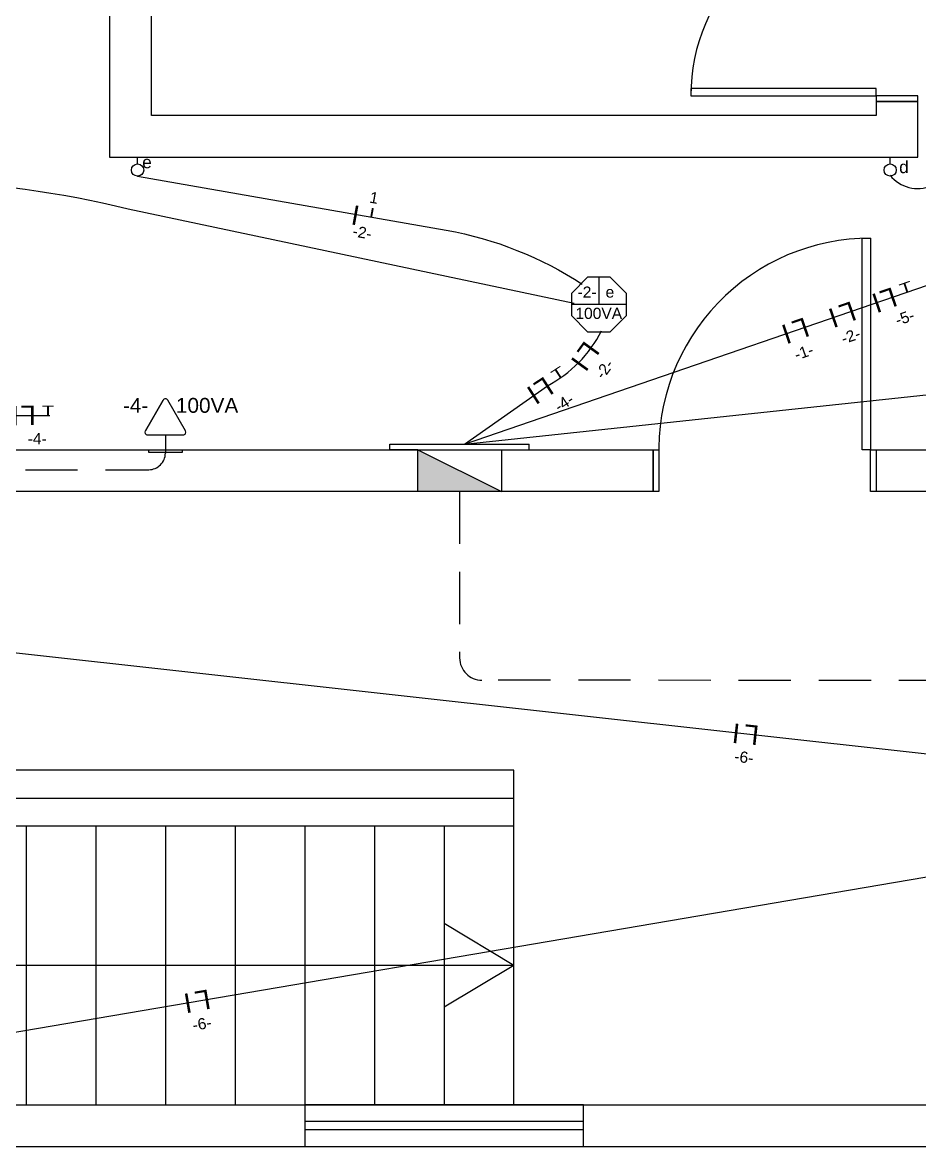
# Model space of a CAD drawing. Header units: millimetres. Extents: x 40 to 176, y -32 to 59.
# Drawn here: x 60.008 to 63.226, y -5.118 to -1.084 of the extents above; entities that cross this region are included whole.
import ezdxf
from ezdxf.enums import TextEntityAlignment as Align

# ---------------------------------------------------------------- set-up
doc = ezdxf.new("R2010")
doc.units = ezdxf.units.MM
doc.linetypes.add('HIDDEN', pattern=[0.375, 0.25, -0.125])
for name, color, linetype in [('1 - Circuitos', 7, 'Continuous'), ('5 - Identificadores', 7, 'Continuous'), ('7 - Eletroduto', 6, 'Continuous'), ('8 - Pontos de iluminação', 5, 'Continuous'), ('9 - Pontos de Tomadas', 240, 'Continuous')]:
    doc.layers.add(name, color=color, linetype=linetype)
doc.layers.add('21 - Portas', color=251, linetype='Continuous', lineweight=9)
doc.layers.add('4 - Edificação', color=8, linetype='Continuous', lineweight=20)
doc.styles.add('Arial0', font='arial.ttf', dxfattribs={"height": 3.14658})
doc.styles.add('SEACAD_Arial', font='arial.ttf')
doc.styles.get("Standard").update_dxf_attribs({"font": 'arial.ttf'})

# ---------------------------------------------------------------- blocks, each defined once
blk = doc.blocks.new('LAMPADA_TETO')
at = {"layer": '8 - Pontos de iluminação', "color": 5, "linetype": 'Continuous', "lineweight": 15, "true_color": 0x000005}
blk.add_lwpolyline([(0.0401, 0.0986), (-0.0412, 0.0986), (-0.0986, 0.0401), (-0.0986, -0.0395), (-0.0412, -0.098), (0.0401, -0.098), (0.0986, -0.0395), (0.0986, 0.0401)], close=True, dxfattribs=at)
for points in [[(0, 0), (0, 0.0986), (0, 0.0986)], [(0.0986, 0), (-0.0986, 0), (-0.0986, 0)]]:
    blk.add_lwpolyline(points, dxfattribs=at)
at = {"layer": '5 - Identificadores', "ltscale": 0.8}
blk.add_attdef('-N-', (-0.0775, 0.0247), '', height=0.04, dxfattribs=at)
at = {"layer": '5 - Identificadores', "ltscale": 0.8, "flags": 4}
blk.add_attdef('I', (0.0233, 0.025), '', height=0.04, dxfattribs=at)
blk.add_attdef('S-VA', text='', height=0.04, dxfattribs=at).set_placement((-0.0012, -0.0514), align=Align.CENTER)
blk = doc.blocks.new('TOMADA BAIXA')
at = {"layer": '9 - Pontos de Tomadas'}
for p, q in [((-0.072, 0.0682), (-0.0084, 0.1784)), ((-0.0084, 0.1784), (-0.072, 0.0682)), ((-0.0084, 0.1784), (-0.072, 0.0682)), ((0.072, 0.0682), (0.0084, 0.1784)), ((-0.0636, 0.0536), (0.0636, 0.0536)), ((0, 0.0536), (0, 0)), ((-0.06, -0.01), (-0.06, 0)), ((-0.06, 0), (0, 0)), ((0, 0), (0.06, 0)), ((0.06, 0), (0.06, -0.01)), ((0.06, -0.01), (-0.06, -0.01))]:
    blk.add_line(p, q, dxfattribs=at)
for centre, start, end in [((0, 0.1735), 29.9816, 150.0184), ((-0.0636, 0.0634), 150.0184, 270), ((0.0636, 0.0634), 270, 29.9816)]:
    blk.add_arc(centre, 0.00975, start, end, dxfattribs=at)
at = {"layer": '5 - Identificadores', "color": 7, "style": 'Arial0'}
for tag, p in [('-N-', (-0.1524, 0.1329)), ('VA', (0.0376, 0.1329))]:
    blk.add_attdef(tag, p, '', height=0.0534, dxfattribs=at)
blk = doc.blocks.new('CIRCUITO_TOMADA')
at = {"layer": '1 - Circuitos', "color": 1}
blk.add_attdef('I', (-0.074, -0.0364), '', height=0.07, dxfattribs=at)
at = {"layer": '1 - Circuitos', "color": 5}
blk.add_attdef('L', (0.0122, 0.035), '', height=0.07, rotation=180, dxfattribs=at)
at = {"layer": '1 - Circuitos', "color": 7, "width": 1.5}
blk.add_attdef('T', (0.0337, 0.0003), '', height=0.035, dxfattribs=at)
at = {"layer": '5 - Identificadores', "ltscale": 0.8}
blk.add_attdef('-N-', (-0.0167, -0.1035), '', height=0.04, dxfattribs=at)
blk = doc.blocks.new('CIRCUITO_TOMADA (1)')
at = {"layer": '1 - Circuitos', "color": 1}
blk.add_attdef('I', (-0.074, -0.0364), '', height=0.07, dxfattribs=at)
at = {"layer": '1 - Circuitos', "color": 5}
blk.add_attdef('L', (0.0122, 0.035), '', height=0.07, rotation=180, dxfattribs=at)
at = {"layer": '1 - Circuitos', "color": 7, "width": 1.5}
blk.add_attdef('T', (0.0337, 0.0003), '', height=0.035, dxfattribs=at)
at = {"layer": '5 - Identificadores', "ltscale": 0.8}
blk.add_attdef('-N-', (-0.0167, -0.1035), '', height=0.04, dxfattribs=at)
blk = doc.blocks.new('CIRCUITO_LAMPADA')
at = {"layer": '1 - Circuitos', "color": 1}
blk.add_attdef('I', (-0.0831, -0.0365), '', height=0.07, dxfattribs=at)
at = {"layer": '1 - Circuitos', "color": 5}
blk.add_attdef('L', (0.0125, 0.035), '', height=0.07, rotation=180, dxfattribs=at)
at = {"layer": '5 - Identificadores', "ltscale": 0.8}
blk.add_attdef('-N-', (-0.066, -0.103), '', height=0.04, dxfattribs=at)
blk = doc.blocks.new('FASE_RETORNO')
at = {"layer": '1 - Circuitos', "color": 1}
blk.add_attdef('I', (-0.014, -0.0359), '', height=0.07, dxfattribs=at)
at = {"layer": '1 - Circuitos', "color": 3, "width": 1.5}
blk.add_attdef('I', (0.0462, 0.0004), '', height=0.035, dxfattribs=at)
at = {"layer": '5 - Identificadores', "ltscale": 0.8}
for tag, p in [('R', (0.0387, 0.0527)), ('-N-', (0.0004, -0.0772))]:
    blk.add_attdef(tag, p, '', height=0.04, dxfattribs=at)

msp = doc.modelspace()

# ---------------------------------------------------------------- hatches: boundary and pattern name
at = {"layer": '7 - Eletroduto'}
h = msp.add_hatch(color=256, dxfattribs=at)
h.dxf.hatch_style = 1
h.paths.add_polyline_path([(61.4265, -2.7677), (61.7265, -2.7677), (61.4265, -2.6177)])

# ---------------------------------------------------------------- linework, layer by layer
at = {"layer": '21 - Portas'}
for p, q in [((62.0208, -5.0277), (61.0208, -5.0277)), ((62.0208, -5.0577), (61.0208, -5.0577))]:
    msp.add_line(p, q, dxfattribs=at)
for points in [[(63.0708, -1.3477), (63.0708, -1.3214), (62.4058, -1.3214), (62.4058, -1.3477)], [(63.0708, -1.3677), (63.2208, -1.3677), (63.2208, -1.3477), (63.0708, -1.3477)], [(63.0508, -2.6177), (63.0208, -2.6177), (63.0208, -1.8577), (63.0508, -1.8577)], [(62.2908, -2.6177), (62.2908, -2.7677), (62.2708, -2.7677), (62.2708, -2.6177)], [(63.0708, -2.6177), (63.0708, -2.7677), (63.0508, -2.7677), (63.0508, -2.6177)], [(62.0208, -4.9677), (61.0208, -4.9677), (61.0208, -5.1177), (62.0208, -5.1177)]]:
    msp.add_lwpolyline(points, close=True, dxfattribs=at)
for centre, radius, end in [((63.0708, -1.3477), 0.665, 180), ((63.0508, -2.6177), 0.76, 182.2623)]:
    msp.add_arc(centre, radius, 90, end, dxfattribs=at)
at = {"layer": '4 - Edificação'}
for p, q in [((60.3208, 2.5823), (60.3208, -1.5677)), ((60.4708, -1.4177), (60.4708, 1.7323)), ((63.2208, -1.3677), (63.0708, -1.3677)), ((63.0708, -1.3677), (63.0708, -1.4177)), ((63.2208, -1.5677), (63.2208, -1.3677)), ((63.0708, -1.4177), (60.4708, -1.4177)), ((60.3208, -1.5677), (63.2208, -1.5677)), ((57.2708, -2.6177), (62.2708, -2.6177)), ((62.2708, -2.6177), (62.2708, -2.7677)), ((63.0708, -2.6177), (63.7708, -2.6177)), ((63.0708, -2.6177), (63.0708, -2.7677)), ((63.0708, -2.6177), (63.0708, -2.7677)), ((62.2708, -2.7677), (55.8208, -2.7677)), ((63.6208, -2.7677), (63.0708, -2.7677)), ((61.7708, -3.7677), (57.2708, -3.7677)), ((61.7708, -4.9677), (61.7708, -3.7677)), ((57.2708, -3.8677), (61.7708, -3.8677)), ((61.7708, -3.9677), (57.2708, -3.9677)), ((60.0208, -3.9677), (60.0208, -4.9677)), ((60.2708, -3.9677), (60.2708, -4.9677)), ((60.5208, -3.9677), (60.5208, -4.9677)), ((60.7708, -3.9677), (60.7708, -4.9677)), ((61.0208, -3.9677), (61.0208, -4.9677)), ((61.2708, -3.9677), (61.2708, -4.9677)), ((61.5208, -3.9677), (61.5208, -4.9677)), ((61.7708, -4.4677), (61.5208, -4.3177)), ((61.7708, -4.4677), (57.2708, -4.4677)), ((61.7708, -4.4677), (61.5208, -4.6177)), ((55.8208, -4.9677), (61.6708, -4.9677)), ((61.6708, -4.9677), (73.7708, -4.9677)), ((55.6708, -5.1177), (80.4208, -5.1177))]:
    msp.add_line(p, q, dxfattribs=at)
msp.add_lwpolyline([(53.5708, -5.1177), (80.5708, -5.1177), (80.5708, 2.8823), (53.5708, 2.8823)], close=True, dxfattribs=at)
at = {"layer": '7 - Eletroduto', "linetype": 'HIDDEN', "ltscale": 0.7}
msp.add_line((59.9313, -2.4939), (60.206, -2.4939), dxfattribs=at)
at = {"layer": '7 - Eletroduto'}
for p, q in [((60.5208, -2.6141), (60.5208, -2.6291)), ((61.3265, -2.6177), (61.3265, -2.5977)), ((61.3265, -2.5977), (61.8265, -2.5977)), ((61.4265, -2.6177), (61.3265, -2.6177)), ((61.4265, -2.6177), (61.7265, -2.6177)), ((61.4265, -2.7677), (61.4265, -2.6177)), ((61.4265, -2.6177), (61.7265, -2.7677)), ((61.7265, -2.6177), (61.7265, -2.7677)), ((61.7265, -2.6177), (61.8265, -2.6177)), ((61.8265, -2.6177), (61.8265, -2.5977)), ((61.7265, -2.7677), (61.4265, -2.7677))]:
    msp.add_line(p, q, dxfattribs=at)
at = {"layer": '7 - Eletroduto', "linetype": 'HIDDEN', "ltscale": 0.75}
for p, q in [((58.5808, -2.6891), (60.4608, -2.6891)), ((61.5765, -2.7677), (61.5765, -3.3642)), ((66.7899, -3.4479), (61.6565, -3.4442))]:
    msp.add_line(p, q, dxfattribs=at)
at = {"layer": '7 - Eletroduto'}
for points in [[(61.5935, -2.5977), (63.6908, -1.8767, 0.376586), (63.9403, -1.0547, 9.011716)], [(63.1208, -1.6317, 0.343618), (63.269, -1.6696), (63.6598, -1.4744, 0.328108), (63.8704, -1.0842, -2.07484)], [(61.9872, -2.0927), (60.3874, -1.7536, 0.109232), (58.8943, -1.7189, -7.927458)], [(60.4212, -1.6355), (61.5287, -1.8296, -0.10122), (62.0159, -2.0233, 0.298557)], [(61.5935, -2.5977), (61.8911, -2.3877, 0.157736), (62.0853, -2.1907, 1.489882)], [(61.5935, -2.5977), (65.0745, -2.2251, -0.268224), (65.7452, -2.4871, 0.480889)], [(64.7784, -4.1496, 0.433052), (64.5698, -3.8561), (58.6488, -3.1987, 0.183835), (56.5061, -3.7672)], [(59.4118, -4.8041), (63.2453, -4.1511, -0.089516), (64.7091, -4.1691, 0.095719)]]:
    msp.add_lwpolyline(points, format="xyb", dxfattribs=at)
at = {"layer": '7 - Eletroduto', "linetype": 'HIDDEN', "ltscale": 0.75}
for centre, radius, start, end in [((60.4608, -2.6291), 0.06, 270, 0), ((61.6565, -3.3642), 0.08, 180, 270)]:
    msp.add_arc(centre, radius, start, end, dxfattribs=at)
at = {"layer": '9 - Pontos de Tomadas'}
for p, q in [((60.4212, -1.5915), (60.4212, -1.5715)), ((63.1212, -1.5915), (63.1212, -1.5715))]:
    msp.add_line(p, q, dxfattribs=at)
for centre in [(60.4212, -1.6135), (63.1212, -1.6135)]:
    msp.add_circle(centre, 0.022, dxfattribs=at)

# ---------------------------------------------------------------- block references
at = {"layer": '8 - Pontos de iluminação', "color": 142}
ref = msp.add_blockref('FASE_RETORNO', (61.2032, -1.7751), dxfattribs=dict(at, rotation=349.8723238927093))
ref.add_attrib('R', '1', (61.2506, -1.73), dxfattribs={"layer": '5 - Identificadores', "ltscale": 0.8, "height": 0.04, "rotation": 349.8723})
ref.add_attrib('-N-', '-2-', (61.19, -1.8512), dxfattribs={"layer": '5 - Identificadores', "ltscale": 0.8, "height": 0.04, "rotation": 349.8723})
ref.add_attrib('I', 'I', (61.2488, -1.7828), dxfattribs={"layer": '1 - Circuitos', "color": 3, "height": 0.035, "rotation": 349.8723, "width": 1.5})
ref.add_attrib('I', 'I', (61.1831, -1.8079), dxfattribs={"layer": '1 - Circuitos', "color": 1, "height": 0.07, "rotation": 349.8723})
ref = msp.add_blockref('LAMPADA_TETO', (62.0768, -2.0964), dxfattribs=at)
ref.add_attrib('-N-', '-2-', (61.9994, -2.0717), dxfattribs={"layer": '5 - Identificadores', "ltscale": 0.8, "height": 0.04})
ref.add_attrib('I', 'e', (62.1001, -2.0713), dxfattribs={"layer": '5 - Identificadores', "ltscale": 0.8, "height": 0.04})
ref.add_attrib('S-VA', '100VA', dxfattribs={"layer": '5 - Identificadores', "ltscale": 0.8, "height": 0.04}).set_placement((62.0756, -2.1478), align=Align.CENTER)
for name, p, rotation, values in [('CIRCUITO_LAMPADA', (62.0473, -2.253), 54.02022961514783, {'-N-': '-2-', 'L': 'L', 'I': 'I'}), ('CIRCUITO_TOMADA (1)', (61.8911, -2.3877), 32.81646128372437, {'T': 'T', '-N-': '-4-', 'L': 'L', 'I': 'I'})]:
    msp.add_blockref(name, p, dxfattribs=dict(at, rotation=rotation)).add_auto_attribs(values)
for name, p, values in [('CIRCUITO_TOMADA', (60.0434, -2.4939), {'T': 'T', '-N-': '-4-', 'L': 'L', 'I': 'I'}), ('TOMADA BAIXA', (60.5208, -2.6177), {'VA': '100VA', '-N-': '-4-'})]:
    msp.add_blockref(name, p, dxfattribs=at).add_auto_attribs(values)
at = {"layer": '9 - Pontos de Tomadas', "color": 142}
for name, p, rotation, values in [('CIRCUITO_TOMADA', (63.1297, -2.0696), 18.97197036210961, {'T': 'T', '-N-': '-5-', 'L': 'L', 'I': 'I'}), ('CIRCUITO_LAMPADA', (62.9826, -2.1201), 18.97197036210961, {'-N-': '-2-', 'L': 'L', 'I': 'I'}), ('CIRCUITO_LAMPADA', (62.8143, -2.178), 18.97197036210961, {'-N-': '-1-', 'L': 'L', 'I': 'I'}), ('CIRCUITO_LAMPADA', (62.6373, -3.6415), 353.664502697366, {'-N-': '-6-', 'L': 'L', 'I': 'I'}), ('CIRCUITO_LAMPADA', (60.6694, -4.5899), 9.667288780278604, {'-N-': '-6-', 'L': 'L', 'I': 'I'})]:
    msp.add_blockref(name, p, dxfattribs=dict(at, rotation=rotation)).add_auto_attribs(values)

# ---------------------------------------------------------------- texts
at = {"layer": '5 - Identificadores', "style": 'SEACAD_Arial'}
for s, p in [('e', (60.4376, -1.6071)), ('d', (63.1534, -1.6248))]:
    msp.add_text(s, height=0.044, dxfattribs=at).set_placement(p)

doc.saveas('drawing.dxf')
